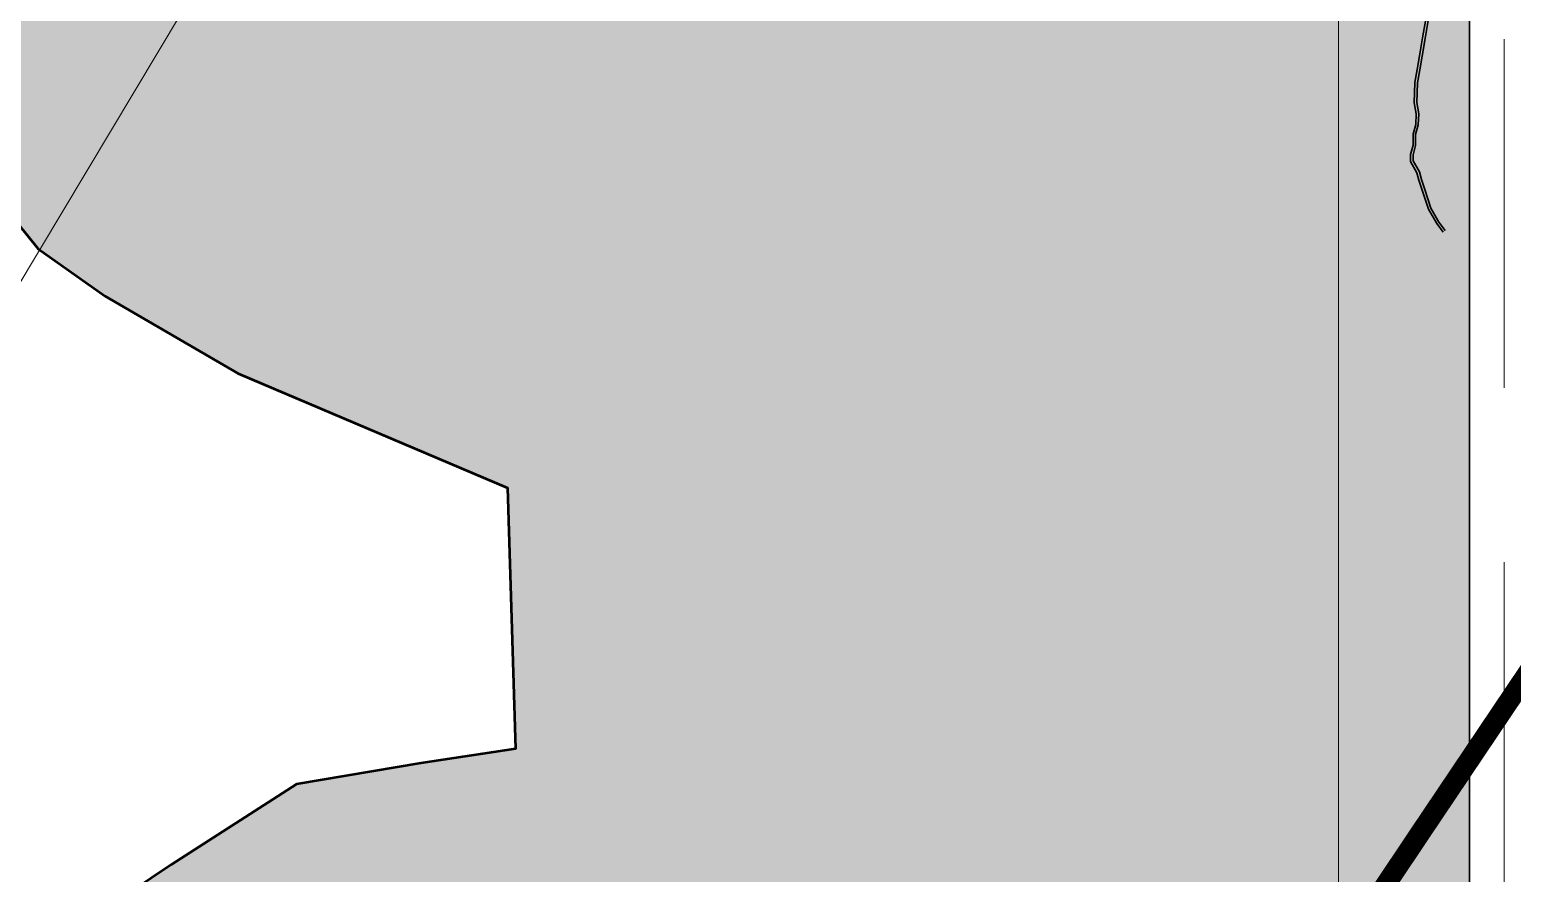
# Model space of a CAD drawing. Header units: feet. Extents: x 199174 to 214517, y 1645895 to 1656921.
# Drawn here: x 206031 to 206562, y 1650751 to 1651053 of the extents above; entities that cross this region are included whole.
import ezdxf

# ---------------------------------------------------------------- set-up
doc = ezdxf.new("R2010")
doc.units = ezdxf.units.FT
doc.header["$MEASUREMENT"] = 0
for name, pattern in [('DASHED', [0.75, 0.5, -0.25]), ('DASHED2', [0.375, 0.25, -0.125]), ('PHANTOM2', [1.25, 0.625, -0.125, 0.125, -0.125, 0.125, -0.125])]:
    doc.linetypes.add(name, pattern=pattern)
for name, color, linetype, lineweight in [('11 KV POWER LINE', 254, 'Continuous', 9), ('Main boundry', 1, 'Continuous', 50), ('PLOT BOUNDARY', 1, 'Continuous', 50)]:
    doc.layers.add(name, color=color, linetype=linetype, lineweight=lineweight)
for name, color, linetype in [('C-ANNO-MATC', 7, 'DASHED'), ('CART TRACK', 30, 'Continuous'), ('GRID', 7, 'Continuous'), ('ROAD', 7, 'Continuous'), ('VILLAGE BOUNDARY', 6, 'Continuous')]:
    doc.layers.add(name, color=color, linetype=linetype)
doc.layers.add('Plot 16 to 20', color=7, linetype='Continuous', true_color=0xffcce6)
doc.linetypes.add('ZIGZAG', pattern='A,0.0001,-0.2,[131,ltypeshp.shx,S=0.2,R=0,X=-0.2,Y=0],-0.4,[131,ltypeshp.shx,S=0.2,R=180,X=0.2,Y=0],-0.2', length=0.8001)

# ---------------------------------------------------------------- blocks, each defined once
blk = doc.blocks.new('road')
at = {"layer": 'C-ANNO-MATC', "lineweight": 9, "ltscale": 250}
blk.add_line((913.49, -1168.57), (913.49, -482.65), dxfattribs=at)
at = {"layer": 'ROAD', "lineweight": 9}
blk.add_line((900.99, -495.15), (900.99, -1168.57), dxfattribs=at)

msp = doc.modelspace()

# ---------------------------------------------------------------- hatches: boundary and pattern name
at = {"layer": 'Plot 16 to 20'}
h = msp.add_hatch(color=256, dxfattribs=at)
h.dxf.hatch_style = 1
h.paths.add_polyline_path([(206522.93, 1650737.48), (206546.93, 1650737.48), (206546.93, 1651210.9), (206346.93, 1651210.9), (206346.93, 1651410.9), (206322.93, 1651410.9), (205865.68, 1651410.9), (205865.68, 1650969.86), (205875.79, 1650976.16), (205929.71, 1651013.31), (205958.45, 1651028.51), (205991.06, 1651045.75), (205999.45, 1651032.22), (205995.93, 1651028.4), (206007.8, 1651009.26), (206019.3, 1650994.81), (206026.5, 1650984.08), (206033.81, 1650974.85), (206057.91, 1650957.87), (206105.54, 1650930.12), (206202.14, 1650889.12), (206204.97, 1650795.52), (206171.07, 1650790.43), (206126.5, 1650782.83), (206081.67, 1650754.11), (206045.98, 1650730.06), (206054.85, 1650724.02), (206071.1, 1650714.75), (206071.04, 1650711.75), (206063.22, 1650689.54), (206017.16, 1650639.41), (205995.7, 1650642.38), (205987.79, 1650633.66), (205970.29, 1650613), (205940.35, 1650616.87), (205927.2, 1650618.57), (205928.08, 1650604.31), (205928.92, 1650585.29), (205917.6, 1650559.85), (205898.65, 1650536.21), (205880.97, 1650528.83), (205864.96, 1650515.58), (205835.49, 1650520.69), (205810.66, 1650541.08), (205784.19, 1650561.25), (205771.84, 1650570.67), (205764.79, 1650544.62), (205784.77, 1650532.3), (205808.07, 1650517.18), (205829.92, 1650483.37), (205868.28, 1650464.88), (205841.52, 1650427.88), (205808.55, 1650383.85), (205809.69, 1650375.29), (205811.11, 1650333.38), (205794.54, 1650318.52), (205792.15, 1650310.1), (205785.58, 1650286.99), (205758.16, 1650240.84), (205717.27, 1650221.84), (205642.64, 1650216.75), (205615.49, 1650221.49), (205585.02, 1650225.97), (205586.98, 1650219.67), (205605.4, 1650189.86), (205608.84, 1650184.05), (205604.33, 1650167.29), (205597.52, 1650124.87), (205649.5, 1650138.5), (205674.5, 1650133), (205704, 1650110.5), (205764.5, 1650025.5), (205817.16, 1650009.56), (205890, 1649942.5), (205943, 1649904.5), (206002.5, 1649859), (206073.12, 1649783.78), (206106.94, 1649762.41), (206219.64, 1649736.4), (206278.9, 1649728.41), (206316.6, 1649719.71), (206348.9, 1649713.11), (206372.86, 1649705.83), (206387.1, 1649701.79), (206405.58, 1649698.43), (206430.93, 1649696.24), (206471.86, 1649685.05), (206517.78, 1649676.03), (206522.93, 1649674.17)])

# ---------------------------------------------------------------- linework, layer by layer
at = {"layer": '11 KV POWER LINE', "linetype": 'ZIGZAG', "ltscale": 15, "elevation": 271.82}
msp.add_lwpolyline([(205591.17, 1650207.74), (205603.44, 1650253.03), (205639.32, 1650377.81), (205681.84, 1650525.08), (205704.9, 1650601.36), (205795.56, 1650577.08), (205821.63, 1650619.73), (205936.53, 1650813.58), (206008.37, 1650931.18), (206128.17, 1651131.27), (206277.52, 1651383.35), (206400.4, 1651581.41), (206428.14, 1651634.25), (206438.46, 1651702.7), (206480.88, 1651706.14), (206534.27, 1651711.42), (206574.09, 1651715.22), (206595.88, 1651730.05), (206606.41, 1651737.64), (206605, 1651756.36), (206601.07, 1651782.24), (206575.94, 1651807.69), (206571.78, 1651811.62)], dxfattribs=at)
at = {"layer": 'CART TRACK', "linetype": 'DASHED2', "lineweight": 30, "ltscale": 50}
for points in [[(206531.65, 1651059.06), (206530.28, 1651051.17), (206529.06, 1651044.07), (206528.21, 1651039.14), (206527.39, 1651034.43), (206527.17, 1651027.25), (206527.85, 1651023.21), (206527.67, 1651019.41), (206526.7, 1651015.95), (206526.7, 1651012.07), (206525.83, 1651008.68), (206525.83, 1651006.11), (206528.13, 1651002.14), (206528.82, 1650999.43), (206530.02, 1650995.85), (206532.27, 1650989.02), (206535.23, 1650983.87), (206537.46, 1650980.86)], [(206532.55, 1651058.9), (206531.19, 1651051.01), (206529.96, 1651043.91), (206529.11, 1651038.99), (206528.3, 1651034.33), (206528.09, 1651027.31), (206528.77, 1651023.26), (206528.58, 1651019.26), (206527.61, 1651015.82), (206527.61, 1651011.95), (206526.75, 1651008.57), (206526.75, 1651006.36), (206528.99, 1651002.48), (206529.7, 1650999.69), (206530.89, 1650996.14), (206533.11, 1650989.39), (206536, 1650984.38), (206538.19, 1650981.41)]]:
    msp.add_lwpolyline(points, dxfattribs=at)
at = {"layer": 'GRID', "color": 254, "lineweight": 0}
msp.add_line((206500, 1656500), (206500, 1648146.95), dxfattribs=at)
at = {"layer": 'Main boundry', "lineweight": 50, "flags": 128}
msp.add_lwpolyline([(205411.63, 1650807.99), (205502.74, 1650822.13), (205568.13, 1650833.34), (205643.83, 1650857.55), (205715.08, 1650889.9), (205775.65, 1650915.89), (205830.07, 1650941.8), (205878.53, 1650971.98), (205932.31, 1651009.03), (205989.27, 1651039.15), (206007.8, 1651009.26), (206019.3, 1650994.81), (206026.5, 1650984.08), (206033.81, 1650974.85), (206057.91, 1650957.87), (206105.54, 1650930.12), (206202.14, 1650889.12), (206204.97, 1650795.52), (206171.07, 1650790.43), (206126.5, 1650782.83), (206081.67, 1650754.11), (206045.98, 1650730.06)], dxfattribs=at)
at = {"layer": 'PLOT BOUNDARY', "lineweight": 30, "flags": 128}
msp.add_lwpolyline([(206546.93, 1650737.48), (206546.93, 1651210.9), (206346.93, 1651210.9), (206346.93, 1651410.9), (206322.93, 1651410.9), (205865.68, 1651410.9), (205865.68, 1650963.97), (205878.53, 1650971.98), (205932.31, 1651009.03), (205989.27, 1651039.15), (206007.8, 1651009.26), (206019.3, 1650994.81), (206026.5, 1650984.08), (206033.81, 1650974.85), (206057.91, 1650957.87), (206105.54, 1650930.12), (206202.14, 1650889.12), (206204.97, 1650795.52), (206171.07, 1650790.43), (206126.5, 1650782.83), (206081.67, 1650754.11), (206045.98, 1650730.06)], dxfattribs=at)
at = {"layer": 'VILLAGE BOUNDARY', "linetype": 'PHANTOM2', "ltscale": 50, "const_width": 7.32}
msp.add_lwpolyline([(208147.83, 1650805.77), (207742.64, 1650925.5), (207484.1, 1651005.76), (207321.31, 1651020.36), (207142.65, 1651035.4), (207030.88, 1651026.37), (206843.91, 1651009.19), (206756.06, 1650978.18), (206678.46, 1650982.67), (206654.4, 1650951.33), (206624.21, 1650906.61), (206624.21, 1650906.61), (206530.05, 1650766.45), (206453.4, 1650651.89), (206418.91, 1650600.77), (206326.79, 1650463.72), (206244.74, 1650324.48), (206054.75, 1649985.35)], dxfattribs=at)

# ---------------------------------------------------------------- block references
at = {"layer": 'ROAD', "lineweight": 9}
msp.add_blockref('road', (205645.94, 1651906.05), dxfattribs=at)

doc.saveas('drawing.dxf')
